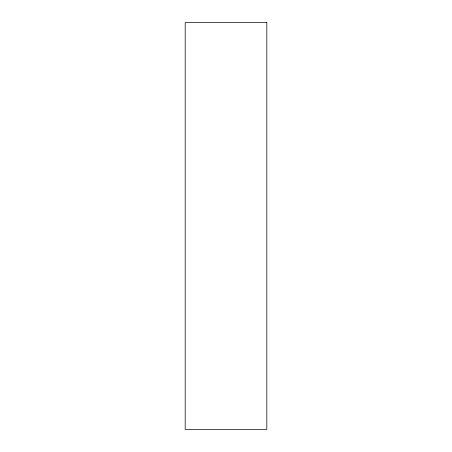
<?xml version="1.0" encoding="UTF-8"?>
<svg xmlns="http://www.w3.org/2000/svg" width="452" height="452" viewBox="0 0 452 452"><rect width="100%" height="100%" fill="white"/><g stroke="black" fill="none" stroke-linecap="round" stroke-linejoin="round"><path stroke-width="0.68" d="M266.816 22.6L185.184 22.6L185.184 429.4L266.816 429.4L266.816 22.6"/></g></svg>
